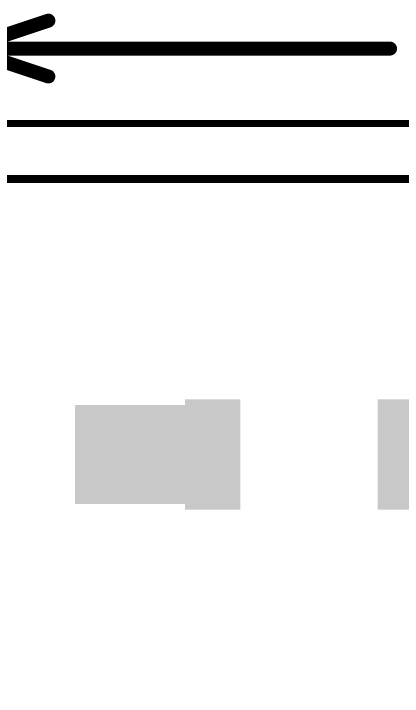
# Model space of a CAD drawing. Header units: millimetres. Extents: x -96 to 8, y -10 to 27.
# Drawn here: x -26.11 to -19.04, y 14.58 to 27 of the extents above; entities that cross this region are included whole.
import ezdxf

# ---------------------------------------------------------------- set-up
doc = ezdxf.new("R2010")
doc.units = ezdxf.units.MM
for name, color, linetype in [('Mechanical1', 6, 'Continuous'), ('Mechanical2', 216, 'Continuous'), ('TopLayer', 1, 'Continuous'), ('TopOverlay', 2, 'Continuous'), ('TopPaste', 8, 'Continuous'), ('TopSolder', 216, 'Continuous')]:
    doc.layers.add(name, color=color, linetype=linetype)

# ---------------------------------------------------------------- blocks, each defined once
blk = doc.blocks.new('ANT3216LL00R2400A_85')
at = {"layer": 'TopLayer'}
for points in [[(-0.178, 0.9), (-2.2, 0.9), (-2.2, -0.9), (-0.178, -0.9)], [(-0.6, 0.9), (0.2, 0.9), (0.2, -0.9), (-0.6, -0.9)], [(2.9, 0.9), (3.7, 0.9), (3.7, -0.9), (2.9, -0.9)], [(3.277, -0.9), (5.8, -0.9), (5.8, 0.9), (3.277, 0.9)]]:
    blk.add_hatch(color=1, dxfattribs=at).paths.add_polyline_path(points)
at = {"layer": 'TopPaste'}
for points in [[(-0.6, 0.9), (0.2, 0.9), (0.2, -0.9), (-0.6, -0.9)], [(2.9, 0.9), (3.7, 0.9), (3.7, -0.9), (2.9, -0.9)]]:
    blk.add_hatch(color=8, dxfattribs=at).paths.add_polyline_path(points)
at = {"layer": 'TopSolder'}
for points in [[(-0.702, 1.002), (0.302, 1.002), (0.302, -1.002), (-0.702, -1.002)], [(2.798, 1.002), (3.802, 1.002), (3.802, -1.002), (2.798, -1.002)]]:
    blk.add_hatch(color=216, dxfattribs=at).paths.add_polyline_path(points)
at = {"layer": 'TopOverlay', "const_width": 0.127}
for points in [[(7.8, 5), (-2.2, 5)], [(-2.2, 5), (-2.2, -5)], [(7.8, 5), (7.8, -5)], [(7.8, -5), (-2.2, -5)]]:
    blk.add_lwpolyline(points, dxfattribs=at)
at = {"layer": 'TopOverlay', "const_width": 0.0635}
for points in [[(-2.232, 5, 1), (-2.168, 5, 1)], [(-2.232, 5, 1), (-2.168, 5, 1)], [(7.768, 5, 1), (7.832, 5, 1)], [(7.768, 5, 1), (7.832, 5, 1)], [(-2.232, -5, 1), (-2.168, -5, 1)], [(-2.232, -5, 1), (-2.168, -5, 1)], [(7.768, -5, 1), (7.832, -5, 1)], [(7.768, -5, 1), (7.832, -5, 1)]]:
    blk.add_lwpolyline(points, format="xyb", close=True, dxfattribs=at)

msp = doc.modelspace()

# ---------------------------------------------------------------- hatches: boundary and pattern name
at = {"layer": 'TopLayer'}
msp.add_hatch(color=1, dxfattribs=at).paths.add_polyline_path([(-19.39, 18.083), (-15.727, 18.083), (-15.727, 19.883), (-19.39, 19.883)])

# ---------------------------------------------------------------- linework, layer by layer
at = {"layer": 'Mechanical1', "const_width": 0.254}
for points in [[(-27, 26.365), (-25.476, 26.873)], [(-27, 26.365), (-19.264, 26.365)], [(-27, 26.365), (-25.476, 25.857)]]:
    msp.add_lwpolyline(points, dxfattribs=at)
at = {"layer": 'Mechanical1', "const_width": 0.127}
for points in [[(-25.54, 26.873, 1), (-25.413, 26.873, 1)], [(-19.328, 26.365, 1), (-19.201, 26.365, 1)], [(-25.54, 25.857, 1), (-25.413, 25.857, 1)]]:
    msp.add_lwpolyline(points, format="xyb", close=True, dxfattribs=at)
at = {"layer": 'Mechanical2', "const_width": 0.127}
msp.add_lwpolyline([(-27, 24), (0, 24)], dxfattribs=at)
at = {"layer": 'TopOverlay', "const_width": 0.127}
msp.add_lwpolyline([(-86.06, 25.003), (8.419, 25.003)], dxfattribs=at)

# ---------------------------------------------------------------- block references
at = {"rotation": 180}
msp.add_blockref('ANT3216LL00R2400A_85', (-19.19, 18.983), dxfattribs=at)

doc.saveas('drawing.dxf')
